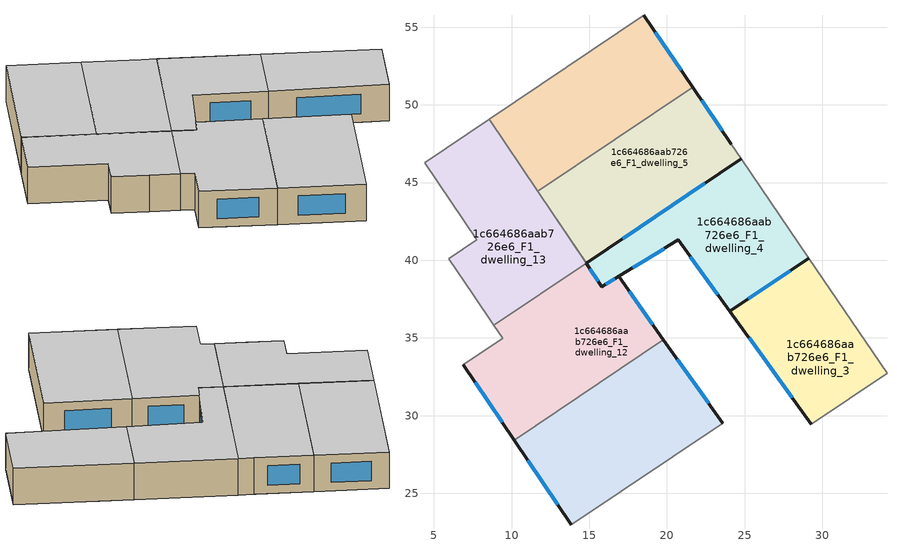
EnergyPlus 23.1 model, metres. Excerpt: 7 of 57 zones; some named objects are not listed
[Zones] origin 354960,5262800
1c664686aab726e6_F1_dwelling_11
 floor to 1c664686aab726e6_F0_dwelling_8 (EU_floor_Construction): 21.26,32.79 23.3,29.92 17.39,25.36 13.85,22.97 12.02,25.67 z3
 floor to 1c664686aab726e6_F0_dwelling_9 (EU_floor_Construction): 19.77,34.88 21.26,32.79 12.02,25.67 10.17,28.42 z3
 floor to 1c664686aab726e6_F0_dwelling_7 (EU_floor_Construction): 23.3,29.92 23.58,29.52 17.39,25.36 z3
 wall outside (EU_wall_Construction): 23.58,29.53 19.77,34.88 / 10.17,28.42 13.85,22.97 z3:6
 wall to 1c664686aab726e6_F1_dwelling_10 (EU_wall_Construction): 13.85,22.97 23.58,29.52 z3:6
 wall to 1c664686aab726e6_F1_dwelling_12 (EU_wall_Construction): 19.77,34.88 10.17,28.42 z3:6
 window (EU_Window_Construction): 22.69,30.78 20.67,33.63 / 11.03,27.14 12.98,24.25 z3.7:5.3
 ceiling to 1c664686aab726e6_F2_dwelling_11 (EU_floor_Construction): 23.58,29.53 19.77,34.88 10.17,28.42 13.85,22.97 z6
1c664686aab726e6_F1_dwelling_12
 floor to 1c664686aab726e6_F0_dwelling_11 (EU_floor_Construction): 16.88,38.95 17.18,38.54 8.07,31.52 6.89,33.27 9.42,34.98 8.86,35.82 14.8,39.82 15.82,38.31 z3
 floor adiabatic (EU_floor_Construction): 17.18,38.54 16.88,38.95 19.77,34.88 10.17,28.42 8.07,31.52 z3
 wall outside (EU_wall_Construction): 6.89,33.27 10.17,28.42 / 19.77,34.88 16.88,38.95 15.82,38.3 14.81,39.81 z3:6
 wall adiabatic (EU_wall_Construction): 8.85,35.82 9.42,34.98 6.89,33.27 z3:6
 wall to 1c664686aab726e6_F1_dwelling_13 (EU_wall_Construction): 14.8,39.82 8.85,35.82 z3:6
 wall to 1c664686aab726e6_F1_dwelling_4 (EU_wall_Construction): 14.81,39.81 14.8,39.82 z3:6
 window (EU_Window_Construction): 7.66,32.13 9.4,29.56 / 16.63,38.8 16.07,38.45 / 19.1,35.84 17.56,38 / 15.58,38.66 15.04,39.45 z3.7:5.3
 ceiling to 1c664686aab726e6_F2_dwelling_12 (EU_floor_Construction): 19.77,34.88 16.88,38.95 15.82,38.3 14.8,39.82 8.85,35.82 9.42,34.98 6.89,33.27 10.17,28.42 z6
1c664686aab726e6_F1_dwelling_13
 floor to 1c664686aab726e6_F0_dwelling_12 (EU_floor_Construction): 10.75,45.84 14.5,40.26 8.82,35.88 7.54,37.77 5.96,40.1 7.76,41.32 6.77,42.77 z3
 floor to 1c664686aab726e6_F0_dwelling_11 (EU_floor_Construction): 14.5,40.26 14.8,39.82 8.86,35.82 8.82,35.88 z3
 floor to 1c664686aab726e6_F0_dwelling_14 (EU_floor_Construction): 8.57,49.08 10.75,45.84 6.77,42.77 4.4,46.28 z3
 wall adiabatic (EU_wall_Construction): 8.57,49.08 4.4,46.28 7.76,41.32 5.96,40.1 7.54,37.77 8.85,35.82 z3:6
 wall to 1c664686aab726e6_F1_dwelling_6 (EU_wall_Construction): 11.69,44.44 8.57,49.08 z3:6
 wall to 1c664686aab726e6_F1_dwelling_4 (EU_wall_Construction): 14.8,39.82 12.63,43.04 z3:6
 wall to 1c664686aab726e6_F1_dwelling_5 (EU_wall_Construction): 12.63,43.04 11.69,44.44 z3:6
 ceiling to 1c664686aab726e6_F2_dwelling_13 (EU_floor_Construction): 14.8,39.82 8.57,49.08 4.4,46.28 7.76,41.32 5.96,40.1 7.54,37.77 8.85,35.82 z6
1c664686aab726e6_F1_dwelling_3
 floor to 1c664686aab726e6_F0_dwelling_5 (EU_floor_Construction): 30.62,37.93 34.16,32.73 29.3,29.46 25.84,34.24 25.78,34.32 30.57,38.01 30.6,37.97 z3
 floor to 1c664686aab726e6_F0_dwelling_11 (EU_floor_Construction): 29.13,40.13 30.57,38.01 25.78,34.32 24.05,36.71 z3
 wall outside (EU_wall_Construction): 29.13,40.13 24.05,36.71 29.3,29.46 z3:6
 wall adiabatic (EU_wall_Construction): 34.16,32.73 29.13,40.13 z3:6
 wall to 1c664686aab726e6_F1_dwelling_2 (EU_wall_Construction): 29.3,29.46 34.16,32.73 z3:6
 window (EU_Window_Construction): 27.94,39.32 25.24,37.51 / 25.28,35.01 28.07,31.16 z3.7:5.3
 ceiling to 1c664686aab726e6_F2_dwelling_3 (EU_floor_Construction): 34.16,32.73 29.13,40.13 24.05,36.71 29.3,29.46 z6
1c664686aab726e6_F1_dwelling_4
 floor to 1c664686aab726e6_F0_dwelling_11 (EU_floor_Construction): 24.78,46.52 29.13,40.13 24.05,36.71 20.72,41.3 16.88,38.95 15.82,38.31 14.5,40.26 14.81,39.81 z3
 wall outside (EU_wall_Construction): 16.89,38.96 20.72,41.3 24.05,36.71 29.13,40.13 / 24.78,46.52 14.81,39.81 15.82,38.31 16.88,38.95 z3:6
 wall adiabatic (EU_wall_Construction): 29.13,40.13 24.78,46.52 z3:6
 wall to 1c664686aab726e6_F1_dwelling_5 (EU_wall_Construction): 14.81,39.81 12.63,43.04 z3:6
 window (EU_Window_Construction): 17.79,39.51 19.82,40.75 / 21.5,40.23 23.27,37.79 / 25.24,37.51 27.94,39.32 / 22.44,44.95 17.15,41.39 / 16.07,38.46 16.63,38.8 / 15.04,39.46 15.58,38.66 z3.7:5.3
 ceiling to 1c664686aab726e6_F2_dwelling_4 (EU_floor_Construction): 29.13,40.13 24.78,46.52 14.81,39.81 12.63,43.04 15.82,38.31 16.88,38.95 20.72,41.3 24.05,36.71 z6
1c664686aab726e6_F1_dwelling_5
 floor to 1c664686aab726e6_F0_dwelling_13 (EU_floor_Construction): 21.65,51.14 24.04,47.62 16.81,42.04 13.84,45.89 z3
 floor to 1c664686aab726e6_F0_dwelling_11 (EU_floor_Construction): 24.15,47.46 24.78,46.52 14.81,39.81 14.5,40.26 24.04,47.62 z3
 floor to 1c664686aab726e6_F0_dwelling_12 (EU_floor_Construction): 13.84,45.89 16.81,42.04 14.5,40.26 11.69,44.44 z3
 wall outside (EU_wall_Construction): 24.15,47.46 21.65,51.14 / 14.81,39.81 24.78,46.52 z3:6
 wall to 1c664686aab726e6_F1_dwelling_6 (EU_wall_Construction): 21.65,51.14 11.69,44.44 z3:6
 wall adiabatic (EU_wall_Construction): 24.78,46.52 24.15,47.46 z3:6
 window (EU_Window_Construction): 23.56,48.32 22.24,50.28 / 17.15,41.39 22.44,44.95 z3.7:5.3
 ceiling to 1c664686aab726e6_F2_dwelling_5 (EU_floor_Construction): 24.78,46.52 24.15,47.46 21.65,51.14 11.69,44.44 14.81,39.81 z6
1c664686aab726e6_F1_dwelling_6
 floor to 1c664686aab726e6_F0_dwelling_14 (EU_floor_Construction): 18.52,55.77 20.27,53.18 10.75,45.84 8.57,49.08 z3
 floor to 1c664686aab726e6_F0_dwelling_13 (EU_floor_Construction): 20.27,53.18 21.65,51.14 13.84,45.89 12.72,47.35 z3
 floor to 1c664686aab726e6_F0_dwelling_12 (EU_floor_Construction): 12.72,47.35 13.84,45.89 11.69,44.44 10.75,45.84 z3
 wall outside (EU_wall_Construction): 21.65,51.14 18.52,55.77 z3:6
 wall adiabatic (EU_wall_Construction): 18.52,55.77 8.57,49.08 z3:6
 window (EU_Window_Construction): 20.92,52.23 19.26,54.68 z3.7:5.3
 ceiling to 1c664686aab726e6_F2_dwelling_6 (EU_floor_Construction): 21.65,51.14 18.52,55.77 8.57,49.08 11.69,44.44 z6
[Building]
EU S2 Campaign: North Axis=0; Terrain=City; Solar Distribution=FullExterior
[Site:Location]
Budapest.Ferenc.Liszt.Intl.AP: Latitude=47.437; Longitude=19.256; Time Zone=1; Elevation=185
[SizingPeriod:WeatherFileDays]
AnnualSizingPeriod: Begin Month=1; Begin Day of Month=1; End Month=12; End Day of Month=31; Day of Week for Start Day=Monday; Use Weather File Daylight Saving Period=No; Use Weather File Rain and Snow Indicators=No
[MATERIAL]
EU_InternalMass_Material: Roughness=MediumRough; Thickness=0.1; Conductivity=1; Density=1800; Specific Heat=900; Thermal Absorptance=0.9; Solar Absorptance=0.7; Visible Absorptance=0.7
[MATERIAL:NOMASS] Roughness=MediumRough; Thermal Absorptance=0.9; Solar Absorptance=0.7; Visible Absorptance=0.7
Name | Thermal Resistance
EU_wall_NoMass | 0.832559
EU_floor_NoMass | 0.872794
[WINDOWMATERIAL:SIMPLEGLAZINGSYSTEM]
EU_Window_SimpleGlazing: UFactor=2.79869; Solar Heat Gain Coefficient=0.75; Visible Transmittance=0.75
[CONSTRUCTION]
EU_wall_Construction: EU_wall_NoMass
EU_floor_Construction: EU_floor_NoMass
EU_Window_Construction: EU_Window_SimpleGlazing
EU_InternalMass_Construction: EU_InternalMass_Material
[ZONE] Type=1; Multiplier=1; Ceiling Height=autocalculate; Floor Area=autocalculate; Part of Total Floor Area=Yes
Name | Volume
1c664686aab726e6_F1_dwelling_11 | 229.89
1c664686aab726e6_F1_dwelling_12 | 220.973
1c664686aab726e6_F1_dwelling_13 | 201.256
1c664686aab726e6_F1_dwelling_3 | 160.75
1c664686aab726e6_F1_dwelling_4 | 177.939
1c664686aab726e6_F1_dwelling_5 | 201.237
1c664686aab726e6_F1_dwelling_6 | 201.252
[INTERNALMASS] Construction=EU_InternalMass_Construction
Name | Zone or ZoneList | Surface Area
1c664686aab726e6_F1_dwelling_3_EU_InternalMass | 1c664686aab726e6_F1_dwelling_3 | 53.5836
1c664686aab726e6_F1_dwelling_4_EU_InternalMass | 1c664686aab726e6_F1_dwelling_4 | 59.3109
1c664686aab726e6_F1_dwelling_5_EU_InternalMass | 1c664686aab726e6_F1_dwelling_5 | 67.0837
1c664686aab726e6_F1_dwelling_6_EU_InternalMass | 1c664686aab726e6_F1_dwelling_6 | 67.084
1c664686aab726e6_F1_dwelling_11_EU_InternalMass | 1c664686aab726e6_F1_dwelling_11 | 76.6596
1c664686aab726e6_F1_dwelling_12_EU_InternalMass | 1c664686aab726e6_F1_dwelling_12 | 73.6583
1c664686aab726e6_F1_dwelling_13_EU_InternalMass | 1c664686aab726e6_F1_dwelling_13 | 67.0852
[OTHEREQUIPMENT] Fuel Type=Electricity; Design Level Calculation Method=Watts/Area; Power per Zone Floor Area=1; Fraction Latent=0; Fraction Radiant=0; Fraction Lost=0; Carbon Dioxide Generation Rate=0; EndUse Subcategory=EU_Step8_InternalGains
Name | Zone or ZoneList or Space or SpaceList | Schedule
EU_Step8_InternalGain_1c664686aab726e6_F1_dwelling_3_f000 | 1c664686aab726e6_F1_dwelling_3 | EU_Step8_GainSchedule_1c664686aab726e6_F1_dwelling_3_f000
EU_Step8_InternalGain_1c664686aab726e6_F1_dwelling_4_f000 | 1c664686aab726e6_F1_dwelling_4 | EU_Step8_GainSchedule_1c664686aab726e6_F1_dwelling_4_f000
EU_Step8_InternalGain_1c664686aab726e6_F1_dwelling_5_f000 | 1c664686aab726e6_F1_dwelling_5 | EU_Step8_GainSchedule_1c664686aab726e6_F1_dwelling_5_f000
EU_Step8_InternalGain_1c664686aab726e6_F1_dwelling_6_f000 | 1c664686aab726e6_F1_dwelling_6 | EU_Step8_GainSchedule_1c664686aab726e6_F1_dwelling_6_f000
EU_Step8_InternalGain_1c664686aab726e6_F1_dwelling_11_f000 | 1c664686aab726e6_F1_dwelling_11 | EU_Step8_GainSchedule_1c664686aab726e6_F1_dwelling_11_f000
EU_Step8_InternalGain_1c664686aab726e6_F1_dwelling_12_f000 | 1c664686aab726e6_F1_dwelling_12 | EU_Step8_GainSchedule_1c664686aab726e6_F1_dwelling_12_f000
EU_Step8_InternalGain_1c664686aab726e6_F1_dwelling_13_f000 | 1c664686aab726e6_F1_dwelling_13 | EU_Step8_GainSchedule_1c664686aab726e6_F1_dwelling_13_f000
[ZONEVENTILATION:DESIGNFLOWRATE] Schedule=EU_AlwaysOn; Design Flow Rate Calculation Method=AirChanges/Hour; Air Changes per Hour=0.475469; Ventilation Type=Natural; Fan Pressure Rise=0; Fan Total Efficiency=1; Constant Term Coefficient=1; Temperature Term Coefficient=0; Velocity Term Coefficient=0; Velocity Squared Term Coefficient=0; Minimum Indoor Temperature=-100; Maximum Indoor Temperature=100; Delta Temperature=-100; Minimum Outdoor Temperature=-100; Maximum Outdoor Temperature=100; Maximum Wind Speed=40
Name | Zone or ZoneList or Space or SpaceList
EU_ConstantAir_1c664686aab726e6_F1_dwelling_3 | 1c664686aab726e6_F1_dwelling_3
EU_ConstantAir_1c664686aab726e6_F1_dwelling_4 | 1c664686aab726e6_F1_dwelling_4
EU_ConstantAir_1c664686aab726e6_F1_dwelling_5 | 1c664686aab726e6_F1_dwelling_5
EU_ConstantAir_1c664686aab726e6_F1_dwelling_6 | 1c664686aab726e6_F1_dwelling_6
EU_ConstantAir_1c664686aab726e6_F1_dwelling_11 | 1c664686aab726e6_F1_dwelling_11
EU_ConstantAir_1c664686aab726e6_F1_dwelling_12 | 1c664686aab726e6_F1_dwelling_12
EU_ConstantAir_1c664686aab726e6_F1_dwelling_13 | 1c664686aab726e6_F1_dwelling_13
[HVACTEMPLATE:ZONE:IDEALLOADSAIRSYSTEM] System Availability Schedule=EU_AlwaysOn; Maximum Heating Supply Air Temperature=50; Minimum Cooling Supply Air Temperature=13; Maximum Heating Supply Air Humidity Ratio=0.0156; Minimum Cooling Supply Air Humidity Ratio=0.0077; Heating Limit=NoLimit; Cooling Limit=NoLimit; Heating Availability Schedule=EU_AlwaysOn; Cooling Availability Schedule=EU_CoolingOff; Dehumidification Control Type=ConstantSensibleHeatRatio; Cooling Sensible Heat Ratio=0.7; Dehumidification Setpoint=60; Humidification Control Type=None; Humidification Setpoint=30; Outdoor Air Method=None; Outdoor Air Flow Rate per Person=0.00944; Outdoor Air Flow Rate per Zone Floor Area=0; Outdoor Air Flow Rate per Zone=0; Demand Controlled Ventilation Type=None; Outdoor Air Economizer Type=NoEconomizer; Heat Recovery Type=None; Sensible Heat Recovery Effectiveness=0.7; Latent Heat Recovery Effectiveness=0.65
Name | Template Thermostat
1c664686aab726e6_F1_dwelling_3 | EU_HeatOnly_1c664686aab726e6_F1_dwelling_3
1c664686aab726e6_F1_dwelling_4 | EU_HeatOnly_1c664686aab726e6_F1_dwelling_4
1c664686aab726e6_F1_dwelling_5 | EU_HeatOnly_1c664686aab726e6_F1_dwelling_5
1c664686aab726e6_F1_dwelling_6 | EU_HeatOnly_1c664686aab726e6_F1_dwelling_6
1c664686aab726e6_F1_dwelling_11 | EU_HeatOnly_1c664686aab726e6_F1_dwelling_11
1c664686aab726e6_F1_dwelling_12 | EU_HeatOnly_1c664686aab726e6_F1_dwelling_12
1c664686aab726e6_F1_dwelling_13 | EU_HeatOnly_1c664686aab726e6_F1_dwelling_13
[SIZING:ZONE] Zone Cooling Design Supply Air Temperature Input Method=SupplyAirTemperature; Zone Cooling Design Supply Air Temperature=13; Zone Heating Design Supply Air Temperature Input Method=SupplyAirTemperature; Zone Heating Design Supply Air Temperature=50; Zone Cooling Design Supply Air Humidity Ratio=0.008; Zone Heating Design Supply Air Humidity Ratio=0.008; Cooling Design Air Flow Method=DesignDay; Cooling Design Air Flow Rate=0; Cooling Minimum Air Flow per Zone Floor Area=0.000762; Cooling Minimum Air Flow=0; Cooling Minimum Air Flow Fraction=0.2; Heating Design Air Flow Method=DesignDay; Heating Design Air Flow Rate=0; Heating Maximum Air Flow per Zone Floor Area=0.002032; Heating Maximum Air Flow=0.141576; Heating Maximum Air Flow Fraction=0.3; Account for Dedicated Outdoor Air System=No; Dedicated Outdoor Air System Control Strategy=NeutralSupplyAir; Dedicated Outdoor Air Low Setpoint Temperature for Design=autosize; Dedicated Outdoor Air High Setpoint Temperature for Design=autosize; Zone Load Sizing Method=Sensible Load Only No Latent Load; Zone Latent Cooling Design Supply Air Humidity Ratio Input Method=HumidityRatioDifference; Zone Cooling Design Supply Air Humidity Ratio Difference=0.005; Zone Latent Heating Design Supply Air Humidity Ratio Input Method=HumidityRatioDifference; Zone Humidification Design Supply Air Humidity Ratio Difference=0.005
1c664686aab726e6_F1_dwelling_3; 1c664686aab726e6_F1_dwelling_4; 1c664686aab726e6_F1_dwelling_5; 1c664686aab726e6_F1_dwelling_6; 1c664686aab726e6_F1_dwelling_11; 1c664686aab726e6_F1_dwelling_12; 1c664686aab726e6_F1_dwelling_13
[SCHEDULE:CONSTANT]
Name | Hourly Value
EU_AlwaysOn | 1
EU_CoolingOff | 0
[SCHEDULE:FILE] Column Number=1; Rows to Skip at Top=0; Number of Hours of Data=8760; Column Separator=Comma; Interpolate to Timestep=No; Minutes per Item=60; Adjust Schedule for Daylight Savings=Yes
Name | File
EU_Step8_GainSchedule_1c664686aab726e6_F1_dwelling_3_f000 | ../../schedules/1c664686aab726e6/1c664686aab726e6_F1_dwelling_3_f000_gain.csv
EU_Step8_GainSchedule_1c664686aab726e6_F1_dwelling_4_f000 | ../../schedules/1c664686aab726e6/1c664686aab726e6_F1_dwelling_4_f000_gain.csv
EU_Step8_GainSchedule_1c664686aab726e6_F1_dwelling_5_f000 | ../../schedules/1c664686aab726e6/1c664686aab726e6_F1_dwelling_5_f000_gain.csv
EU_Step8_GainSchedule_1c664686aab726e6_F1_dwelling_6_f000 | ../../schedules/1c664686aab726e6/1c664686aab726e6_F1_dwelling_6_f000_gain.csv
EU_Step8_GainSchedule_1c664686aab726e6_F1_dwelling_11_f000 | ../../schedules/1c664686aab726e6/1c664686aab726e6_F1_dwelling_11_f000_gain.csv
EU_Step8_GainSchedule_1c664686aab726e6_F1_dwelling_12_f000 | ../../schedules/1c664686aab726e6/1c664686aab726e6_F1_dwelling_12_f000_gain.csv
EU_Step8_GainSchedule_1c664686aab726e6_F1_dwelling_13_f000 | ../../schedules/1c664686aab726e6/1c664686aab726e6_F1_dwelling_13_f000_gain.csv
